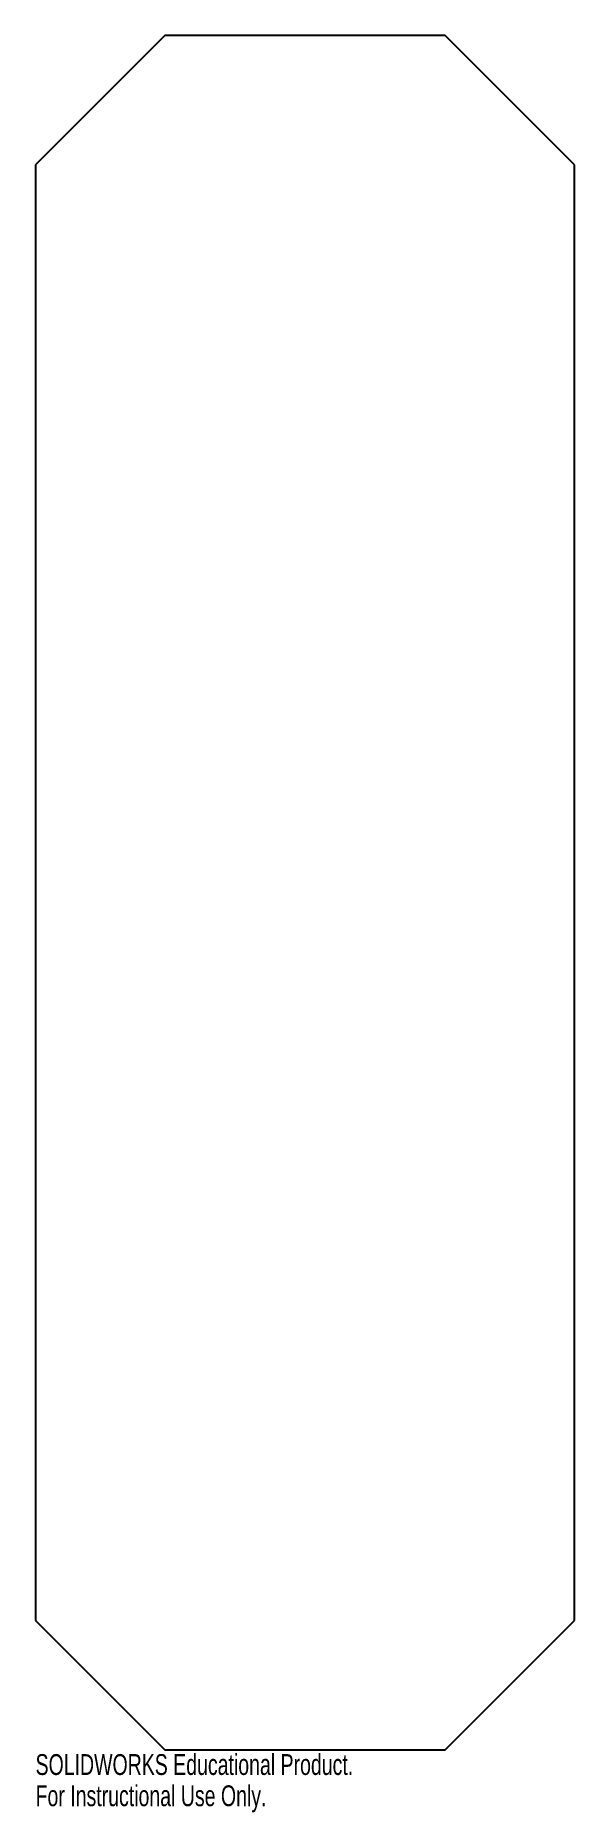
# Model space of a CAD drawing. Header units: millimetres. Extents: x -63 to 63, y -214 to 199.
import ezdxf

# ---------------------------------------------------------------- set-up
doc = ezdxf.new("R2010")
doc.units = ezdxf.units.MM
doc.styles.add('SLDTEXTSTYLE0', font='TXT', dxfattribs={"width": 0.7})

msp = doc.modelspace()

# ---------------------------------------------------------------- linework, layer by layer
at = {"color": 7, "linetype": 'Continuous', "lineweight": 25}
for p, q in [((-32.5, 199), (-62.5, 169)), ((32.5, 199), (-32.5, 199)), ((62.5, 169), (32.5, 199)), ((-62.5, 169), (-62.5, -169)), ((62.5, -169), (62.5, 169)), ((-62.5, -169), (-32.5, -199)), ((32.5, -199), (62.5, -169)), ((-32.5, -199), (32.5, -199))]:
    msp.add_line(p, q, dxfattribs=at)

# ---------------------------------------------------------------- texts
at = {"color": 7, "linetype": 'Continuous', "char_height": 4.8336, "attachment_point": 1, "style": 'SLDTEXTSTYLE0'}
for s, insert in [('SOLIDWORKS Educational Product.', (-62.5, -200.02)), ('For Instructional Use Only.', (-62.5, -207.27))]:
    msp.add_mtext(s, dxfattribs=dict(at, insert=insert))

doc.saveas('drawing.dxf')
